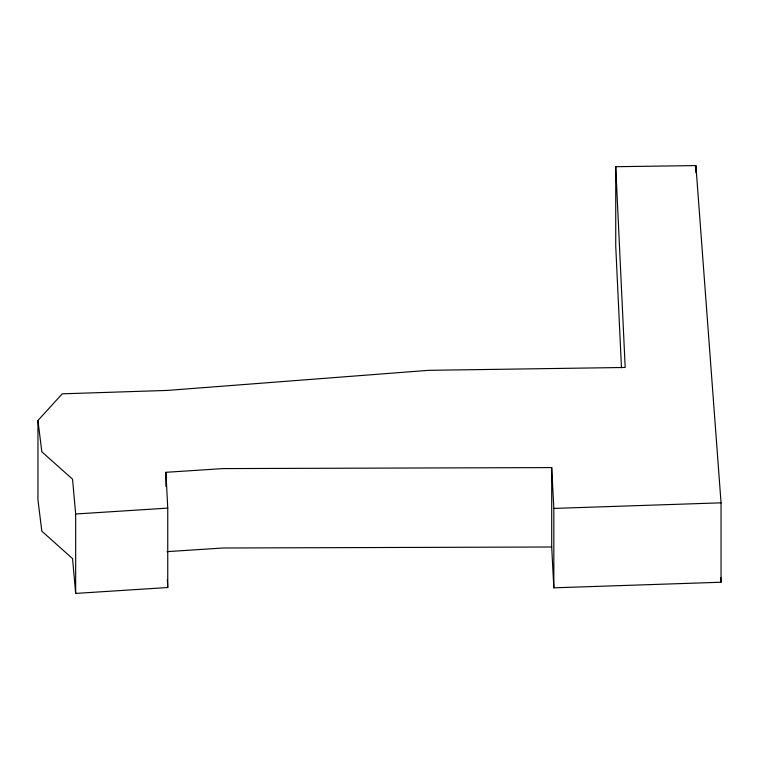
<?xml version="1.0" encoding="UTF-8"?>
<svg xmlns="http://www.w3.org/2000/svg" width="759" height="759" viewBox="0 0 759 759"><rect width="100%" height="100%" fill="white"/><g stroke="black" fill="none" stroke-linecap="round" stroke-linejoin="round"><path stroke-width="1.14" d="M165.927 472.307L167.748 508.113L167.748 587.523L75.663 593.415L72.551 558.605L41.821 531.186L37.95 499.915L37.95 420.505L62.238 393.826L167.435 390.42L428.759 370.326L625.188 367.47L615.739 166.705L695.899 165.585L721.05 502.828L721.05 582.238L553.842 587.827L551.698 547.002L551.698 467.591L223.099 468.588L165.927 472.307L165.927 486.528M167.094 551.641L223.099 547.998L551.698 547.002M75.663 593.415L75.663 514.004L167.748 508.113M553.842 587.827L553.842 508.416L721.05 502.828M37.95 420.505L41.821 451.776L72.551 479.195L75.663 514.004M720.699 577.523L721.05 582.238M551.698 467.591L553.842 508.416M167.341 579.44L167.748 587.523M621.469 367.754L615.739 246.115L615.739 166.705M695.899 165.585L695.899 172.701"/></g></svg>
